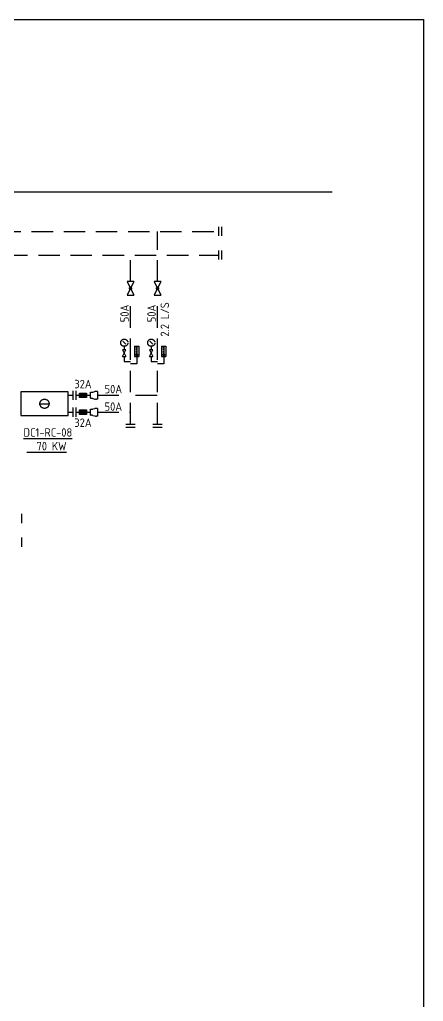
# Model space of a CAD drawing. Extents: x 41366 to 42076, y 84937 to 85507.
# Drawn here: x 41956.7 to 42076.3, y 85216.5 to 85507.1 of the extents above; entities that cross this region are included whole.
import ezdxf
from ezdxf.enums import TextEntityAlignment as Align

# ---------------------------------------------------------------- set-up
doc = ezdxf.new("R2010")
doc.units = 0
doc.header["$LTSCALE"] = 10
doc.linetypes.add('HIDDEN', pattern=[9.525, 6.35, -3.175])
for name, color, linetype in [('A-DETL-01', 1, 'Continuous'), ('DETL-TXT', 4, 'Continuous'), ('M-EQ-DCC-P2', 22, 'Continuous'), ('M-EQPM-TXT', 4, 'Continuous'), ('M-PIPE-CHWR20', 110, 'Continuous'), ('M-PIPE-CHWS12', 130, 'Continuous'), ('M-PIPE-FITTING', 2, 'Continuous')]:
    doc.layers.add(name, color=color, linetype=linetype)
doc.styles.add('AA-TXT', font='isocp.shx', dxfattribs={"width": 0.8, "bigfont": 'chineset.shx'})

msp = doc.modelspace()

# ---------------------------------------------------------------- linework, layer by layer
at = {"color": 252}
for p, q in [((41977.71, 85395.04), (41977.71, 85396.82)), ((41977.71, 85396.82), (41977.93, 85396.82)), ((41978.4, 85396.88), (41978.98, 85397.02)), ((41979.74, 85397.07), (41979.45, 85397.07)), ((41979.74, 85397.07), (41979.74, 85394.79)), ((41977.71, 85395.04), (41977.93, 85395.04)), ((41978.4, 85394.99), (41978.98, 85394.84)), ((41979.74, 85394.79), (41979.45, 85394.79)), ((41977.71, 85390.04), (41977.71, 85391.82)), ((41977.71, 85391.82), (41977.93, 85391.82)), ((41977.71, 85390.04), (41977.93, 85390.04)), ((41978.4, 85391.88), (41978.98, 85392.02)), ((41978.4, 85389.99), (41978.98, 85389.84)), ((41979.74, 85392.07), (41979.45, 85392.07)), ((41979.74, 85389.79), (41979.45, 85389.79)), ((41979.74, 85392.07), (41979.74, 85389.79))]:
    msp.add_line(p, q, dxfattribs=at)
for centre, start, end in [((41977.93, 85398.82), 270, 283.627), ((41979.45, 85395.07), 90, 103.627), ((41977.93, 85393.04), 76.373, 90), ((41979.45, 85396.79), 256.373, 270), ((41977.93, 85393.82), 270, 283.627), ((41977.93, 85388.04), 76.373, 90), ((41979.45, 85390.07), 90, 103.627), ((41979.45, 85391.79), 256.373, 270)]:
    msp.add_arc(centre, 2, start, end, dxfattribs=at)
at = {"layer": 'A-DETL-01', "linetype": 'Continuous'}
msp.add_line((42049.3, 85456.05), (41388.12, 85456.05), dxfattribs=at)
at = {"layer": 'DEFPOINTS', "color": 1}
msp.add_lwpolyline([(41365.57, 85507.15), (42076.35, 85507.15), (42076.35, 84936.69), (41365.57, 84936.69)], close=True, dxfattribs=at)
at = {"layer": 'M-EQ-DCC-P2', "color": 252, "linetype": 'HIDDEN'}
for p, q in [((41971.08, 85396.93), (41957.08, 85396.93)), ((41957.08, 85396.93), (41957.08, 85389.93)), ((41971.08, 85389.93), (41971.08, 85396.93)), ((41971.08, 85395.93), (41972.54, 85395.93)), ((41972.54, 85394.57), (41972.54, 85397.29)), ((41962.86, 85393.43), (41965.29, 85393.43)), ((41972.54, 85389.57), (41972.54, 85392.29)), ((41957.08, 85389.93), (41971.08, 85389.93)), ((41971.08, 85390.93), (41972.54, 85390.93))]:
    msp.add_line(p, q, dxfattribs=at)
msp.add_circle((41964.08, 85393.43), 1.36, dxfattribs=at)
at = {"layer": 'M-PIPE-CHWR20', "color": 252, "linetype": 'HIDDEN', "ltscale": 0.1}
for p, q in [((42015.62, 85445.82), (42015.62, 85443.1)), ((42016.5, 85445.82), (42016.5, 85443.1)), ((41579.26, 85444.46), (42015.62, 85444.46)), ((41997.57, 85438.96), (41997.57, 85444.46)), ((41997.57, 85429.58), (41997.57, 85435.96)), ((41997.57, 85387.35), (41997.57, 85425.58)), ((41973.42, 85394.57), (41973.42, 85397.29)), ((41973.42, 85395.93), (41974.42, 85395.93)), ((41976.55, 85395.93), (41977.71, 85395.93)), ((41979.74, 85395.93), (41988.07, 85395.93)), ((41991.07, 85395.93), (41997.57, 85395.93)), ((41996.21, 85387.35), (41998.93, 85387.35)), ((41996.21, 85386.47), (41998.93, 85386.47)), ((41957.23, 85360.82), (41957.23, 85358.1))]:
    msp.add_line(p, q, dxfattribs=at)
at = {"layer": 'M-PIPE-CHWS12', "color": 252, "linetype": 'HIDDEN', "ltscale": 0.1}
for p, q in [((42015.62, 85438.82), (42015.62, 85436.1)), ((42016.5, 85438.82), (42016.5, 85436.1)), ((41581.26, 85437.46), (42015.62, 85437.46)), ((41989.57, 85429.58), (41989.57, 85437.46)), ((41989.57, 85387.35), (41989.57, 85425.58)), ((41973.42, 85389.57), (41973.42, 85392.29)), ((41973.42, 85390.93), (41974.42, 85390.93)), ((41976.55, 85390.93), (41977.71, 85390.93)), ((41979.74, 85390.93), (41989.57, 85390.93)), ((41988.21, 85387.35), (41990.93, 85387.35)), ((41988.21, 85386.47), (41990.93, 85386.47)), ((41957.23, 85353.82), (41957.23, 85351.1))]:
    msp.add_line(p, q, dxfattribs=at)
at = {"layer": 'M-PIPE-FITTING', "color": 252, "linetype": 'HIDDEN', "ltscale": 0.1}
for p, q in [((41990.57, 85429.58), (41988.57, 85429.58)), ((41990.57, 85429.58), (41988.57, 85425.58)), ((41988.57, 85429.58), (41990.57, 85425.58)), ((41998.57, 85429.58), (41996.57, 85429.58)), ((41998.57, 85429.58), (41996.57, 85425.58)), ((41996.57, 85429.58), (41998.57, 85425.58)), ((41988.57, 85425.58), (41990.57, 85425.58)), ((41996.57, 85425.58), (41998.57, 85425.58)), ((41988.18, 85411.05), (41987.26, 85411.97)), ((41987.72, 85410.44), (41987.72, 85409.44)), ((41990.79, 85410.46), (41992.04, 85410.46)), ((41990.79, 85410.46), (41990.79, 85407.44)), ((41991.16, 85410.05), (41991.67, 85410.05)), ((41991.42, 85410.2), (41991.42, 85408.12)), ((41992.04, 85410.46), (41992.04, 85407.44)), ((41996.18, 85411.05), (41995.26, 85411.97)), ((41995.72, 85410.44), (41995.72, 85409.44)), ((41998.79, 85410.46), (42000.04, 85410.46)), ((41998.79, 85410.46), (41998.79, 85407.44)), ((41999.16, 85410.05), (41999.67, 85410.05)), ((41999.42, 85410.2), (41999.42, 85408.12)), ((42000.04, 85410.46), (42000.04, 85407.44)), ((41988.22, 85409.44), (41987.22, 85409.44)), ((41987.22, 85407.44), (41988.22, 85409.44)), ((41987.22, 85409.44), (41988.22, 85407.44)), ((41987.22, 85407.44), (41988.22, 85407.44)), ((41987.72, 85407.44), (41987.72, 85405.94)), ((41990.79, 85407.44), (41992.04, 85407.44)), ((41991.16, 85409.55), (41991.67, 85409.55)), ((41991.16, 85409.05), (41991.67, 85409.05)), ((41991.16, 85408.54), (41991.67, 85408.54)), ((41991.42, 85407.44), (41991.42, 85405.21)), ((41996.22, 85409.44), (41995.22, 85409.44)), ((41995.22, 85407.44), (41996.22, 85409.44)), ((41995.22, 85409.44), (41996.22, 85407.44)), ((41995.22, 85407.44), (41996.22, 85407.44)), ((41995.72, 85407.44), (41995.72, 85405.94)), ((41998.79, 85407.44), (42000.04, 85407.44)), ((41999.16, 85409.55), (41999.67, 85409.55)), ((41999.16, 85409.05), (41999.67, 85409.05)), ((41999.16, 85408.54), (41999.67, 85408.54)), ((41999.42, 85407.44), (41999.42, 85405.21)), ((41987.72, 85405.94), (41989.57, 85405.94)), ((41991.42, 85405.21), (41989.57, 85405.21)), ((41995.72, 85405.94), (41997.57, 85405.94)), ((41999.42, 85405.21), (41997.57, 85405.21)), ((41974.42, 85396.6), (41976.55, 85396.6)), ((41974.42, 85395.27), (41974.42, 85396.6)), ((41976.55, 85395.27), (41974.42, 85395.27)), ((41976.55, 85396.6), (41976.55, 85395.27)), ((41974.42, 85391.6), (41976.55, 85391.6)), ((41974.42, 85390.27), (41974.42, 85391.6)), ((41976.55, 85390.27), (41974.42, 85390.27)), ((41976.55, 85391.6), (41976.55, 85390.27))]:
    msp.add_line(p, q, dxfattribs=at)
at = {"layer": 'M-PIPE-FITTING', "color": 252, "linetype": 'Continuous', "ltscale": 0.1}
for p, q in [((41974.42, 85396.34), (41974.69, 85396.6)), ((41974.42, 85395.86), (41975.16, 85396.6)), ((41974.42, 85395.39), (41975.63, 85396.6)), ((41975.35, 85395.27), (41974.42, 85396.19)), ((41974.88, 85395.27), (41974.42, 85395.72)), ((41975.82, 85395.27), (41974.48, 85396.6)), ((41974.76, 85395.27), (41976.1, 85396.6)), ((41976.29, 85395.27), (41974.95, 85396.6)), ((41975.24, 85395.27), (41976.55, 85396.58)), ((41976.55, 85395.47), (41975.42, 85396.6)), ((41975.71, 85395.27), (41976.55, 85396.11)), ((41976.55, 85395.94), (41975.89, 85396.6)), ((41976.18, 85395.27), (41976.55, 85395.64)), ((41976.55, 85396.41), (41976.36, 85396.6)), ((41974.42, 85391.34), (41974.69, 85391.6)), ((41974.42, 85390.86), (41975.16, 85391.6)), ((41974.42, 85390.39), (41975.63, 85391.6)), ((41975.35, 85390.27), (41974.42, 85391.19)), ((41974.88, 85390.27), (41974.42, 85390.72)), ((41975.82, 85390.27), (41974.48, 85391.6)), ((41974.76, 85390.27), (41976.1, 85391.6)), ((41976.29, 85390.27), (41974.95, 85391.6)), ((41975.24, 85390.27), (41976.55, 85391.58)), ((41976.55, 85390.47), (41975.42, 85391.6)), ((41975.71, 85390.27), (41976.55, 85391.11)), ((41976.55, 85390.94), (41975.89, 85391.6)), ((41976.18, 85390.27), (41976.55, 85390.64)), ((41976.55, 85391.41), (41976.36, 85391.6))]:
    msp.add_line(p, q, dxfattribs=at)
at = {"layer": 'M-PIPE-FITTING', "color": 252, "linetype": 'HIDDEN', "ltscale": 0.1}
for centre, radius in [((41987.72, 85411.5), 1.06), ((41995.72, 85411.5), 1.06), ((41991.42, 85407.9), 0.223), ((41999.42, 85407.9), 0.223)]:
    msp.add_circle(centre, radius, dxfattribs=at)
at = {"layer": 'M-PIPE-FITTING', "color": 252, "linetype": 'HIDDEN'}
for centre, start, end in [((41989.57, 85427.58), 0, 180), ((41989.57, 85427.58), 180, 0), ((41997.57, 85427.58), 0, 180), ((41997.57, 85427.58), 180, 0)]:
    msp.add_arc(centre, 0.375, start, end, dxfattribs=at)

# ---------------------------------------------------------------- texts
at = {"layer": 'DETL-TXT', "color": 252, "linetype": 'HIDDEN', "style": 'AA-TXT'}
for s, p in [('50A', (41989.06, 85417.57)), ('50A', (41997.06, 85417.57)), ('2.2 L/S', (42000.99, 85413.32))]:
    msp.add_text(s, height=2.5, rotation=90, dxfattribs=at).set_placement(p)
for s, p in [('32A', (41972.92, 85398.01)), ('50A', (41981.89, 85396.53)), ('50A', (41981.89, 85391.34)), ('32A', (41972.92, 85386.58))]:
    msp.add_text(s, height=2.5, dxfattribs=at).set_placement(p)
at = {"layer": 'M-EQPM-TXT', "color": 252, "linetype": 'HIDDEN', "style": 'AA-TXT'}
for s, p in [('%%UDC1-RC-08', (41965.08, 85384.94)), ('%%U  70 KW', (41964.74, 85380.89))]:
    msp.add_text(s, height=2.5, dxfattribs=at).set_placement(p, align=Align.MIDDLE)

doc.saveas('drawing.dxf')
